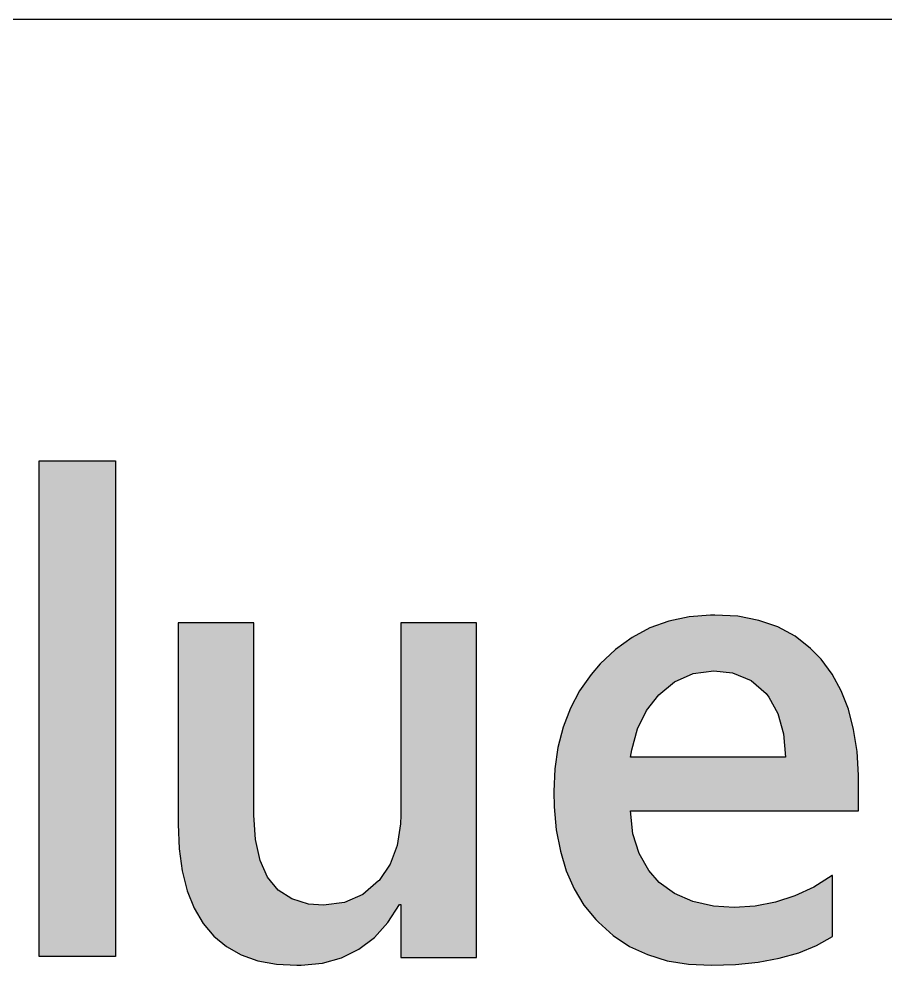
# Model space of a CAD drawing. Extents: x 0 to 216, y -5 to 280.
# Drawn here: x 75.18 to 92.55, y 260.72 to 280 of the extents above; entities that cross this region are included whole.
import ezdxf

# ---------------------------------------------------------------- set-up
doc = ezdxf.new("R2010")
doc.units = 0
doc.header["$LTSCALE"] = 10
doc.header["$MEASUREMENT"] = 0
doc.layers.get('0').update_dxf_attribs({"linetype": 'CONTINUOUS'})
doc.layers.add('Company LOGO$0$CADdetails-2-HATCH', color=8, linetype='CONTINUOUS', lineweight=5)
doc.layers.add('Company LOGO$0$CADdetails-8-NONPLOT', color=190, linetype='CONTINUOUS', plot=False)
doc.layers.add('Company LOGO$0$CADdetails-9-TITLEBLOCK', color=7, linetype='CONTINUOUS')

# ---------------------------------------------------------------- blocks, each defined once
blk = doc.blocks.new('Company LOGO')
at = {"layer": 'Company LOGO$0$CADdetails-2-HATCH'}
h = blk.add_hatch(color=256, dxfattribs=at)
h.dxf.hatch_style = 1
h.set_gradient(color1=(5, 90, 141), color2=(5, 90, 141), tint=1)
h.paths.add_polyline_path([(72.765, 266.769), (73.043, 267.067), (73.17, 267.252), (73.35, 267.623), (73.457, 268.023), (73.492, 268.457), (73.487, 268.628), (73.414, 269.028), (73.258, 269.393), (73.019, 269.72), (72.701, 270.013), (72.57, 270.101), (72.243, 270.281), (71.872, 270.423), (71.467, 270.525), (71.024, 270.588), (70.541, 270.608), (67.56, 270.608), (67.56, 261.209), (70.57, 261.209), (70.619, 261.209), (71.077, 261.233), (71.511, 261.296), (71.916, 261.404), (72.292, 261.545), (72.643, 261.73), (72.97, 261.955), (73.121, 262.087), (73.409, 262.389), (73.633, 262.721), (73.789, 263.086), (73.887, 263.482), (73.921, 263.911), (73.921, 263.969), (73.877, 264.413), (73.765, 264.813), (73.589, 265.174), (73.34, 265.486), (73.297, 265.535), (72.989, 265.789), (72.633, 265.984), (72.233, 266.12), (71.789, 266.203), (71.789, 266.228), (72.058, 266.325), (72.438, 266.52)])
h.paths.add_polyline_path([(71.326, 267.013), (70.989, 266.828), (70.585, 266.72), (70.121, 266.681), (69.111, 266.681), (69.111, 269.354), (70.243, 269.354), (70.721, 269.325), (71.131, 269.223), (71.448, 269.057), (71.672, 268.823), (71.809, 268.52), (71.858, 268.15), (71.809, 267.735), (71.658, 267.364), (71.399, 267.067)], flags=16)
h.paths.add_polyline_path([(71.331, 265.277), (71.667, 265.125), (71.926, 264.916), (72.111, 264.652), (72.223, 264.335), (72.263, 263.967), (72.209, 263.53), (72.053, 263.16), (71.789, 262.862), (71.663, 262.765), (71.321, 262.594), (70.916, 262.487), (70.443, 262.452), (69.111, 262.452), (69.111, 265.428), (70.238, 265.428), (70.443, 265.428), (70.926, 265.379)], flags=16)
h.paths.add_polyline_path([(77.11, 271.144), (75.584, 271.144), (75.584, 261.209), (77.11, 261.209)])
h.paths.add_polyline_path([(79.887, 267.897), (78.37, 267.897), (78.37, 263.859), (78.39, 263.366), (78.448, 262.922), (78.551, 262.522), (78.687, 262.176), (78.868, 261.868), (79.082, 261.615), (79.336, 261.405), (79.629, 261.239), (79.965, 261.122), (80.336, 261.054), (80.746, 261.03), (80.834, 261.03), (81.258, 261.073), (81.643, 261.181), (81.99, 261.351), (82.302, 261.59), (82.57, 261.888), (82.804, 262.249), (82.829, 262.249), (82.829, 261.186), (84.35, 261.186), (84.35, 267.897), (82.829, 267.897), (82.829, 264.039), (82.824, 263.868), (82.76, 263.434), (82.614, 263.059), (82.392, 262.729), (82.068, 262.449), (81.702, 262.288), (81.282, 262.234), (80.98, 262.259), (80.648, 262.361), (80.375, 262.537), (80.16, 262.795), (80.009, 263.132), (79.917, 263.551), (79.887, 264.044)])
h.paths.add_polyline_path([(91.906, 265.761), (91.804, 266.166), (91.657, 266.536), (91.472, 266.868), (91.252, 267.171), (91.043, 267.385), (90.735, 267.629), (90.389, 267.814), (90.004, 267.946), (89.584, 268.029), (89.126, 268.053), (89.038, 268.053), (88.609, 268.019), (88.204, 267.931), (87.823, 267.795), (87.467, 267.605), (87.136, 267.361), (86.823, 267.073), (86.643, 266.863), (86.414, 266.536), (86.228, 266.185), (86.082, 265.805), (85.98, 265.4), (85.916, 264.971), (85.897, 264.517), (85.902, 264.21), (85.945, 263.746), (86.028, 263.317), (86.145, 262.922), (86.306, 262.566), (86.501, 262.239), (86.74, 261.947), (86.789, 261.893), (87.087, 261.629), (87.414, 261.41), (87.775, 261.244), (88.17, 261.122), (88.599, 261.054), (89.057, 261.03), (89.535, 261.044), (89.989, 261.093), (90.413, 261.171), (90.804, 261.283), (91.16, 261.43), (91.482, 261.605), (91.482, 262.829), (91.477, 262.829), (91.111, 262.6), (90.73, 262.42), (90.34, 262.293), (89.93, 262.215), (89.511, 262.19), (89.096, 262.215), (88.682, 262.307), (88.316, 262.468), (88.009, 262.693), (87.799, 262.932), (87.604, 263.273), (87.482, 263.668), (87.433, 264.127), (92.004, 264.127), (92.004, 264.712), (92.004, 264.844), (91.974, 265.317)])
h.paths.add_polyline_path([(87.457, 265.351), (87.575, 265.771), (87.755, 266.141), (87.999, 266.454), (88.316, 266.717), (88.687, 266.878), (89.106, 266.932), (89.477, 266.893), (89.852, 266.741), (90.15, 266.483), (90.209, 266.41), (90.389, 266.078), (90.501, 265.673), (90.54, 265.205), (87.433, 265.205)], flags=16)
h.paths.add_polyline_path([(105.364, 259.942), (104.484, 261.286, -0.052325), (102.981, 260.849), (102.981, 254.895), (100.418, 254.895), (100.418, 260.832, -0.056057), (98.806, 261.291), (97.786, 259.741, 1.948678)])
at = {"layer": 'Company LOGO$0$CADdetails-8-NONPLOT'}
for p, q in [((75.584, 261.209), (75.584, 271.144)), ((75.584, 271.144), (77.11, 271.144)), ((77.11, 271.144), (77.11, 261.209)), ((88.609, 268.019), (88.204, 267.931)), ((89.038, 268.053), (88.609, 268.019)), ((89.126, 268.053), (89.038, 268.053)), ((89.584, 268.029), (89.126, 268.053)), ((90.004, 267.946), (89.584, 268.029)), ((79.887, 267.897), (78.37, 267.897)), ((78.37, 267.897), (78.37, 263.888)), ((79.887, 264.044), (79.887, 267.897)), ((84.35, 267.897), (82.829, 267.897)), ((82.829, 267.897), (82.829, 264.039)), ((84.35, 261.186), (84.35, 267.897)), ((88.204, 267.931), (87.823, 267.795)), ((90.389, 267.814), (90.004, 267.946)), ((90.735, 267.629), (90.389, 267.814)), ((87.467, 267.605), (87.136, 267.361)), ((87.823, 267.795), (87.467, 267.605)), ((91.043, 267.385), (90.735, 267.629)), ((87.136, 267.361), (86.823, 267.073)), ((91.252, 267.171), (91.043, 267.385)), ((86.823, 267.073), (86.643, 266.863)), ((91.472, 266.868), (91.252, 267.171)), ((86.643, 266.863), (86.414, 266.536)), ((88.316, 266.717), (88.687, 266.878)), ((88.687, 266.878), (89.106, 266.932)), ((89.106, 266.932), (89.477, 266.893)), ((89.477, 266.893), (89.852, 266.741)), ((91.657, 266.536), (91.472, 266.868)), ((87.999, 266.454), (88.316, 266.717)), ((89.852, 266.741), (90.15, 266.483)), ((86.414, 266.536), (86.228, 266.185)), ((87.755, 266.141), (87.999, 266.454)), ((90.15, 266.483), (90.209, 266.41)), ((91.804, 266.166), (91.657, 266.536)), ((90.209, 266.41), (90.389, 266.078)), ((86.228, 266.185), (86.082, 265.805)), ((87.575, 265.771), (87.755, 266.141)), ((90.389, 266.078), (90.501, 265.673)), ((91.906, 265.761), (91.804, 266.166)), ((86.082, 265.805), (85.98, 265.4)), ((87.457, 265.351), (87.575, 265.771)), ((91.974, 265.317), (91.906, 265.761)), ((90.501, 265.673), (90.54, 265.205)), ((85.98, 265.4), (85.916, 264.971)), ((87.433, 265.205), (87.457, 265.351)), ((92.004, 264.844), (91.974, 265.317)), ((90.54, 265.205), (87.433, 265.205)), ((85.916, 264.971), (85.897, 264.517)), ((92.004, 264.712), (92.004, 264.844)), ((92.004, 264.127), (92.004, 264.712)), ((85.897, 264.517), (85.902, 264.21)), ((85.902, 264.21), (85.945, 263.746)), ((79.917, 263.551), (79.887, 264.044)), ((82.829, 264.039), (82.824, 263.868)), ((87.482, 263.668), (87.433, 264.127)), ((87.433, 264.127), (92.004, 264.127)), ((78.37, 263.888), (78.37, 263.859)), ((78.37, 263.859), (78.39, 263.366)), ((82.824, 263.868), (82.76, 263.434)), ((85.945, 263.746), (86.028, 263.317)), ((87.604, 263.273), (87.482, 263.668)), ((78.39, 263.366), (78.448, 262.922)), ((80.009, 263.132), (79.917, 263.551)), ((82.76, 263.434), (82.614, 263.059)), ((86.028, 263.317), (86.145, 262.922)), ((87.799, 262.932), (87.604, 263.273)), ((80.16, 262.795), (80.009, 263.132)), ((82.614, 263.059), (82.394, 262.732)), ((78.448, 262.922), (78.551, 262.522)), ((80.375, 262.537), (80.16, 262.795)), ((86.145, 262.922), (86.306, 262.566)), ((88.009, 262.693), (87.799, 262.932)), ((91.477, 262.829), (91.111, 262.6)), ((91.482, 262.829), (91.477, 262.829)), ((91.482, 261.605), (91.482, 262.829)), ((82.385, 262.722), (82.068, 262.449)), ((82.394, 262.732), (82.385, 262.722)), ((88.316, 262.468), (88.009, 262.693)), ((91.111, 262.6), (90.73, 262.42)), ((78.551, 262.522), (78.687, 262.176)), ((80.648, 262.361), (80.375, 262.537)), ((82.068, 262.449), (81.702, 262.288)), ((86.306, 262.566), (86.501, 262.239)), ((88.682, 262.307), (88.316, 262.468)), ((90.73, 262.42), (90.34, 262.293)), ((80.98, 262.259), (80.648, 262.361)), ((81.282, 262.234), (80.98, 262.259)), ((81.702, 262.288), (81.282, 262.234)), ((82.57, 261.888), (82.804, 262.249)), ((82.804, 262.249), (82.829, 262.249)), ((82.829, 262.249), (82.829, 261.186)), ((86.501, 262.239), (86.74, 261.947)), ((89.096, 262.215), (88.682, 262.307)), ((89.511, 262.19), (89.096, 262.215)), ((89.93, 262.215), (89.511, 262.19)), ((90.34, 262.293), (89.93, 262.215)), ((78.687, 262.176), (78.868, 261.868)), ((78.868, 261.868), (79.082, 261.615)), ((82.302, 261.59), (82.57, 261.888)), ((86.74, 261.947), (86.789, 261.893)), ((86.789, 261.893), (87.087, 261.629)), ((87.087, 261.629), (87.414, 261.41)), ((79.082, 261.615), (79.336, 261.405)), ((81.99, 261.351), (82.302, 261.59)), ((91.16, 261.43), (91.482, 261.605)), ((79.336, 261.405), (79.629, 261.239)), ((81.643, 261.181), (81.99, 261.351)), ((87.414, 261.41), (87.775, 261.244)), ((87.775, 261.244), (88.17, 261.122)), ((90.413, 261.171), (90.804, 261.283)), ((90.804, 261.283), (91.16, 261.43)), ((77.11, 261.209), (75.584, 261.209)), ((77.11, 261.209), (77.11, 261.209)), ((79.629, 261.239), (79.965, 261.122)), ((79.965, 261.122), (80.336, 261.054)), ((80.336, 261.054), (80.746, 261.03)), ((80.834, 261.03), (81.258, 261.073)), ((81.258, 261.073), (81.643, 261.181)), ((82.829, 261.186), (84.35, 261.186)), ((88.17, 261.122), (88.599, 261.054)), ((88.599, 261.054), (89.057, 261.03)), ((89.535, 261.044), (89.989, 261.093)), ((89.989, 261.093), (90.413, 261.171)), ((80.746, 261.03), (80.834, 261.03)), ((89.057, 261.03), (89.535, 261.044))]:
    blk.add_line(p, q, dxfattribs=at)
at = {"layer": 'Company LOGO$0$CADdetails-9-TITLEBLOCK'}
blk.add_line((0, 280), (216, 280), dxfattribs=at)

msp = doc.modelspace()

# ---------------------------------------------------------------- block references
msp.add_blockref('Company LOGO', (0, 0))

doc.saveas('drawing.dxf')
